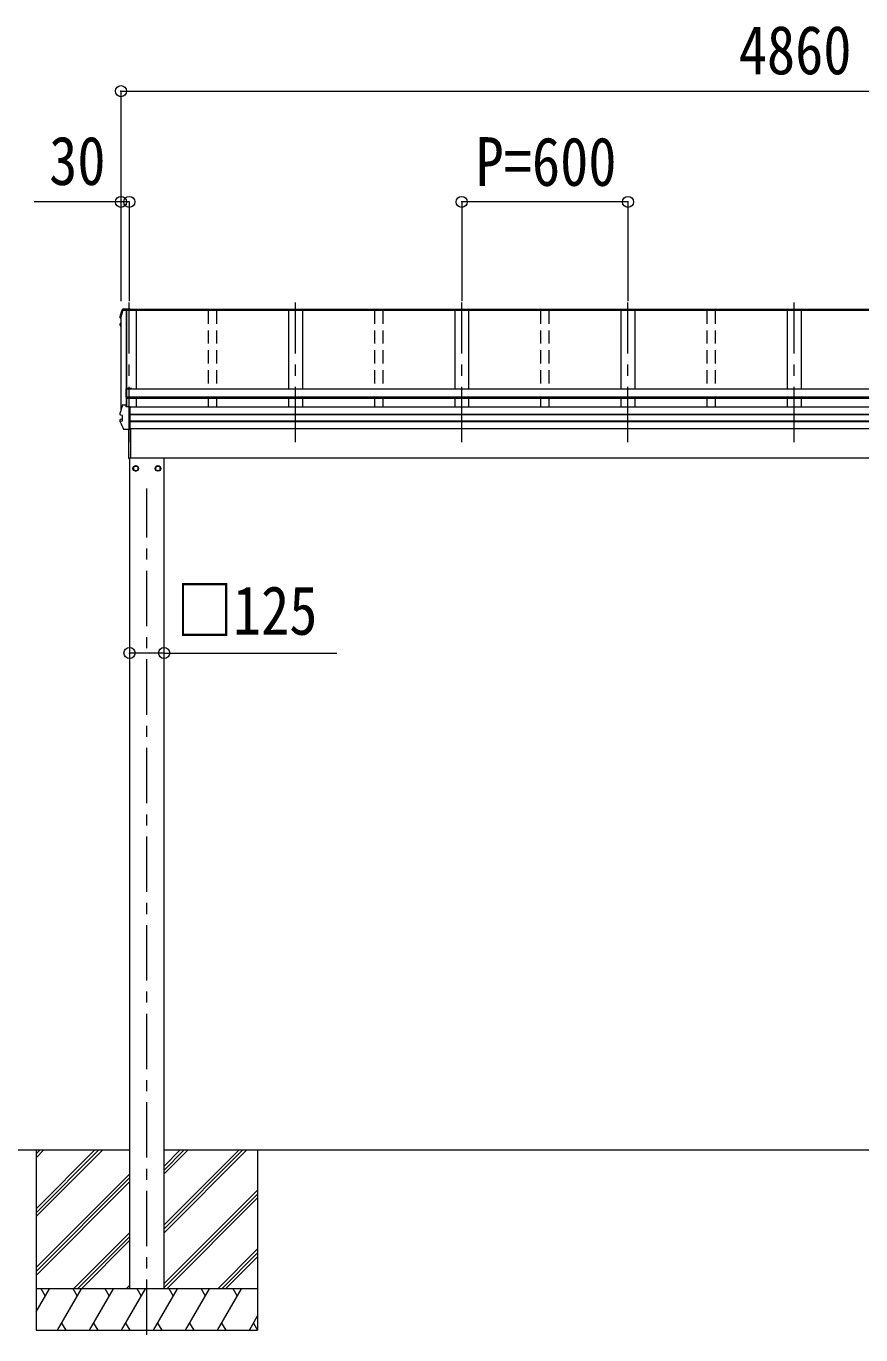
# Model space of a CAD drawing. Units: millimetres at full size, sheet at 1:40. Extents: x -11243 to 11243, y -7760 to 7760.
# Drawn here: x -7305 to -4293, y -5035 to -308 of the extents above; entities that cross this region are included whole.
import ezdxf
from ezdxf.enums import TextEntityAlignment as Align

# ---------------------------------------------------------------- set-up
doc = ezdxf.new("R2010")
doc.units = ezdxf.units.MM
doc.header["$LTSCALE"] = 40
doc.header["$PDMODE"] = 32
doc.header["$PDSIZE"] = 40
doc.linetypes.add('CHAIN1', pattern=[8, 5, -1, 1, -1])
doc.linetypes.add('DASHED1', pattern=[1.8, 1.2, -0.6])
doc.layers.add('0-3_ELV2', color=7, linetype='Continuous', lineweight=9)
doc.layers.add('0-6_OTH_LINE', color=6, linetype='Continuous', lineweight=9)
doc.styles.add('ＭＳ ゴシック', font='')
doc.styles.get('ＭＳ ゴシック').set_extended_font_data('MS Gothic')

msp = doc.modelspace()

# ---------------------------------------------------------------- linework, layer by layer
at = {"layer": '0-3_ELV2', "color": 6}
for p, q in [((-6963.38, -543.05), (-6963.38, -1302.05)), ((-6963.38, -943.05), (-7276.71, -943.05)), ((-6963.38, -943.05), (-6963.38, -1302.05)), ((-6933.38, -943.05), (-6933.38, -1302.05)), ((-5733.38, -943.05), (-5733.38, -1302.05)), ((-5133.38, -943.05), (-5733.38, -943.05)), ((-5133.38, -943.05), (-5133.38, -1302.05)), ((-6807.38, -2572.87), (-6932.38, -2572.87)), ((-6807.38, -2572.87), (-6183.9, -2572.87))]:
    msp.add_line(p, q, dxfattribs=at)
at = {"layer": '0-3_ELV2', "color": 5, "linetype": 'CHAIN1'}
for p, q in [((-6933.33, -1810.88), (-6933.33, -1306.7)), ((-6333.38, -1810.88), (-6333.38, -1306.7)), ((-5733.38, -1810.88), (-5733.38, -1306.7)), ((-5133.38, -1810.88), (-5133.38, -1306.7)), ((-4533.38, -1810.88), (-4533.38, -1306.7)), ((-6869.88, -5035.4), (-6869.88, -1978.31))]:
    msp.add_line(p, q, dxfattribs=at)
at = {"layer": '0-3_ELV2', "color": 4}
for p, q in [((-6965.69, -1361.9), (-6965.69, -1357.85)), ((-6965.65, -1357.53), (-6963.33, -1348.68)), ((-6964.64, -1363.17), (-6963.38, -1363.41)), ((-6963.38, -1361.89), (-6964.15, -1361.74)), ((-6963.38, -1361.54), (-6964.06, -1361.41)), ((-6963.38, -1358.59), (-6963.38, -1695.37)), ((-6963.33, -1348.68), (-6960.87, -1339.92)), ((-6960.87, -1339.92), (-6958.25, -1331.25)), ((-6908.38, -1335.23), (-6956.81, -1335.23)), ((-6944.35, -1335.08), (-6956.77, -1335.08)), ((-6956.62, -1333.58), (-6944.58, -1333.58)), ((-6955.38, -1329.97), (-6955.38, -1329.96)), ((-6955.38, -1329.97), (-6930.38, -1329.97)), ((-6955.38, -1329.97), (-6955.38, -1329.97)), ((-6944.58, -1332.49), (-6944.2, -1334.99)), ((-6944.58, -1333.58), (-6944.58, -1332.49)), ((-6930.38, -1332.49), (-6944.58, -1332.49)), ((-6944.58, -1333.58), (-6944.35, -1335.08)), ((-6944.35, -1335.08), (-6944.35, -1334.73)), ((-6944.28, -1335.23), (-6944.28, -1678.57)), ((-6933.38, -1334.99), (-6944.2, -1334.99)), ((-6943.68, -1335.23), (-6943.68, -1682.52)), ((-2133.38, -1334.32), (-6933.38, -1334.32)), ((-2133.38, -1335.22), (-6933.38, -1335.22)), ((-6930.38, -1334.32), (-6930.38, -1329.97)), ((-2136.38, -1332.05), (-6930.38, -1332.05)), ((-6908.38, -1335.14), (-6908.38, -1619.4)), ((-6358.38, -1335.14), (-6358.38, -1619.4)), ((-6308.38, -1335.14), (-6308.38, -1619.4)), ((-5758.33, -1335.14), (-5758.33, -1619.4)), ((-5708.33, -1335.14), (-5708.33, -1619.4)), ((-5158.38, -1335.14), (-5158.38, -1619.4)), ((-5108.38, -1335.14), (-5108.38, -1619.4)), ((-4558.38, -1335.14), (-4558.38, -1619.4)), ((-4508.38, -1335.14), (-4508.38, -1619.4)), ((-6965.79, -1386.93), (-6965.79, -1382.87)), ((-6963.38, -1385.39), (-6964.74, -1385.66)), ((-6963.38, -1386.92), (-6964.22, -1387.08)), ((-6963.38, -1381.3), (-6964.21, -1381.4)), ((-6964.21, -1381.4), (-6964.21, -1381.4)), ((-6945.48, -1619.37), (-6945.48, -1648.83)), ((-6943.48, -1648.83), (-6945.48, -1648.83)), ((-6923.48, -1617.37), (-6943.48, -1617.37)), ((-6943.48, -1653.42), (-6943.48, -1618.91)), ((-6923.48, -1618.91), (-6943.48, -1618.91)), ((-2123.28, -1619.53), (-6943.48, -1619.53)), ((-2123.28, -1648.57), (-6943.48, -1648.57)), ((-2123.28, -1650.31), (-6943.48, -1650.31)), ((-2123.28, -1653.42), (-6943.48, -1653.42)), ((-6923.48, -1617.37), (-6923.48, -1619.53)), ((-6908.38, -1651.38), (-6908.38, -1685.05)), ((-6358.38, -1653.42), (-6358.38, -1685.05)), ((-6308.38, -1653.42), (-6308.38, -1685.05)), ((-5758.33, -1653.42), (-5758.33, -1685.05)), ((-5708.33, -1653.42), (-5708.33, -1685.05)), ((-5158.38, -1653.42), (-5158.38, -1685.05)), ((-5108.38, -1653.42), (-5108.38, -1685.05)), ((-4558.38, -1653.42), (-4558.38, -1685.05)), ((-4508.38, -1653.42), (-4508.38, -1685.05)), ((-6956.62, -1676.24), (-6944.58, -1676.24)), ((-6944.35, -1677.74), (-6944.58, -1676.24)), ((-6944.35, -1677.74), (-6944.35, -1678.09)), ((-6943.62, -1682.87), (-6944.35, -1678.09)), ((-6943.64, -1682.87), (-6944.2, -1679.19)), ((-6944.2, -1682.87), (-6944.2, -1679.19)), ((-6930.38, -1765.29), (-6930.38, -1682.87)), ((-2136.38, -1685.05), (-6930.38, -1685.05)), ((-6965.79, -1736.99), (-6965.79, -1729.59)), ((-6965.69, -1711.94), (-6965.69, -1704.56)), ((-6964.74, -1728.32), (-6958.78, -1727.16)), ((-6964.21, -1735.7), (-6957.81, -1734.01)), ((-6964.21, -1735.7), (-6964.21, -1735.7)), ((-6964.07, -1713.42), (-6964.06, -1713.42)), ((-6957.81, -1714.19), (-6964.06, -1713.42)), ((-6958.38, -1714.32), (-6958.38, -1733.54)), ((-6957.81, -1714.19), (-6957.81, -1714.19)), ((-6957.81, -1734), (-6957.81, -1734.01)), ((-2136.38, -1711.57), (-6930.38, -1711.57)), ((-2136.38, -1712.46), (-6930.38, -1712.46)), ((-2136.38, -1735.68), (-6930.38, -1735.68)), ((-2136.38, -1737.61), (-6930.38, -1737.61)), ((-6930.38, -1765.29), (-6951.02, -1765.29)), ((-6935.38, -1869.48), (-6935.38, -1765.29)), ((-6934.88, -1869.88), (-6934.88, -1765.29)), ((-2136.38, -1762.64), (-6930.38, -1762.64)), ((-6928.38, -1762.64), (-6928.38, -1867.48)), ((-6934.88, -1869.88), (-6934.88, -1869.88)), ((-6934.88, -1869.88), (-6934.88, -1869.94)), ((-6933.38, -1867.48), (-6928.38, -1867.48)), ((-6933.38, -1869.98), (-6933.38, -1867.48)), ((-2252.67, -1868.88), (-6933.38, -1868.88)), ((-6932.38, -1868.88), (-6932.38, -4868.88)), ((-6807.38, -4868.88), (-6807.38, -1868.88)), ((-6901.28, -1905.63), (-6901.38, -1905.63)), ((-6901.28, -1906.13), (-6901.38, -1906.13)), ((-6838.47, -1905.63), (-6838.37, -1905.63)), ((-6838.47, -1906.13), (-6838.37, -1906.13))]:
    msp.add_line(p, q, dxfattribs=at)
at = {"layer": '0-3_ELV2', "color": 4, "linetype": 'DASHED1'}
for p, q in [((-6648.38, -1335.14), (-6648.38, -1619.53)), ((-6618.38, -1335.14), (-6618.38, -1619.53)), ((-6048.38, -1335.14), (-6048.38, -1619.53)), ((-6018.38, -1335.14), (-6018.38, -1619.53)), ((-5448.38, -1335.14), (-5448.38, -1619.53)), ((-5418.38, -1335.14), (-5418.38, -1619.53)), ((-4848.38, -1335.14), (-4848.38, -1619.53)), ((-4818.38, -1335.14), (-4818.38, -1619.53)), ((-6648.38, -1653.42), (-6648.38, -1685.05)), ((-6618.38, -1653.42), (-6618.38, -1685.05)), ((-6048.38, -1653.42), (-6048.38, -1685.05)), ((-6018.38, -1653.42), (-6018.38, -1685.05)), ((-5448.38, -1653.42), (-5448.38, -1685.05)), ((-5418.38, -1653.42), (-5418.38, -1685.05)), ((-4848.38, -1653.42), (-4848.38, -1685.05)), ((-4818.38, -1653.42), (-4818.38, -1685.05))]:
    msp.add_line(p, q, dxfattribs=at)
at = {"layer": '0-3_ELV2'}
for p, q in [((-6932.38, -4368.88), (-8293.48, -4368.88)), ((-7269.88, -4368.88), (-7269.88, -5018.88)), ((-7269.88, -4580.11), (-7058.65, -4368.88)), ((-7269.88, -4594.25), (-7044.5, -4368.88)), ((-7269.88, -4608.39), (-7030.36, -4368.88)), ((-7269.88, -4396.26), (-7242.5, -4368.88)), ((-7269.88, -4382.12), (-7256.64, -4368.88)), ((-2259.38, -4368.88), (-6807.38, -4368.88)), ((-6807.38, -4666.39), (-6509.86, -4368.88)), ((-6807.38, -4638.11), (-6538.15, -4368.88)), ((-6807.38, -4652.25), (-6524, -4368.88)), ((-6807.38, -4454.26), (-6722, -4368.88)), ((-6807.38, -4440.12), (-6736.14, -4368.88)), ((-6807.38, -4425.98), (-6750.28, -4368.88)), ((-6469.88, -4368.88), (-6469.88, -5018.88)), ((-7269.88, -4792.24), (-6932.38, -4454.74)), ((-7269.88, -4806.38), (-6932.38, -4468.88)), ((-7269.88, -4820.52), (-6932.38, -4483.02)), ((-6807.38, -4850.24), (-6469.88, -4512.74)), ((-6807.38, -4864.38), (-6469.88, -4526.88)), ((-6797.73, -4868.88), (-6469.88, -4541.02)), ((-7134.39, -4868.88), (-6932.38, -4666.87)), ((-7120.24, -4868.88), (-6932.38, -4681.01)), ((-7106.1, -4868.88), (-6932.38, -4695.16)), ((-6613.89, -4868.88), (-6469.88, -4724.87)), ((-6599.74, -4868.88), (-6469.88, -4739.01)), ((-6585.6, -4868.88), (-6469.88, -4753.16)), ((-6943.97, -4868.88), (-6932.38, -4857.29)), ((-6469.88, -4868.88), (-7269.88, -4868.88)), ((-7269.88, -4952.71), (-7221.48, -4868.88)), ((-7236.48, -4894.86), (-7251.48, -4868.88)), ((-7192.61, -5018.88), (-7106.01, -4868.88)), ((-7121.01, -4894.86), (-7136.01, -4868.88)), ((-7077.14, -5018.88), (-6990.54, -4868.88)), ((-7005.54, -4894.86), (-7020.54, -4868.88)), ((-6961.67, -5018.88), (-6875.07, -4868.88)), ((-6890.07, -4894.86), (-6905.07, -4868.88)), ((-6846.2, -5018.88), (-6759.6, -4868.88)), ((-6774.6, -4894.86), (-6789.6, -4868.88)), ((-6730.73, -5018.88), (-6644.13, -4868.88)), ((-6674.13, -4868.88), (-6659.13, -4894.86)), ((-6615.26, -5018.88), (-6528.66, -4868.88)), ((-6543.66, -4894.86), (-6558.66, -4868.88)), ((-7177.61, -4992.9), (-7162.61, -5018.88)), ((-7062.14, -4992.9), (-7047.14, -5018.88)), ((-6946.67, -4992.9), (-6931.67, -5018.88)), ((-6831.2, -4992.9), (-6816.2, -5018.88)), ((-6715.73, -4992.9), (-6700.73, -5018.88)), ((-6600.26, -4992.9), (-6585.26, -5018.88)), ((-6499.79, -5018.88), (-6469.88, -4967.07)), ((-6484.79, -4992.9), (-6469.88, -5018.73)), ((-7269.88, -5018.88), (-6469.88, -5018.88))]:
    msp.add_line(p, q, dxfattribs=at)
at = {"layer": '0-3_ELV2', "color": 4}
for points in [[(-6965.65, -1357.54), (-6965.69, -1357.8), (-6965.69, -1357.85)], [(-6958.24, -1331.24), (-6958.12, -1330.95), (-6957.95, -1330.68), (-6957.73, -1330.46), (-6957.47, -1330.27), (-6957.2, -1330.14), (-6956.93, -1330.06), (-6956.69, -1330.02), (-6956.46, -1330), (-6956.21, -1329.98), (-6955.92, -1329.97), (-6955.62, -1329.96), (-6955.3, -1329.96)], [(-6930.38, -1333.99), (-6933.38, -1333.99), (-6933.38, -1334.99)], [(-6963.38, -1393.13), (-6964.3, -1390.9), (-6965.7, -1387.41)], [(-6930.38, -1682.87), (-6944.58, -1682.87), (-6944.58, -1676.24)], [(-6965.68, -1737.48), (-6965.76, -1737.32), (-6965.8, -1737.14), (-6965.79, -1736.97)], [(-6965.7, -1737.46), (-6962.85, -1744.28), (-6959.9, -1751.01), (-6956.86, -1757.66), (-6953.74, -1764.23)], [(-6965.65, -1704.25), (-6965.69, -1704.51), (-6965.69, -1704.56)], [(-6965.69, -1711.98), (-6965.69, -1711.89), (-6965.65, -1711.63)], [(-6964.15, -1713.4), (-6964.43, -1713.32), (-6964.67, -1713.25), (-6964.9, -1713.15), (-6965.18, -1712.98), (-6965.44, -1712.71), (-6965.62, -1712.37), (-6965.68, -1711.98)], [(-6964.89, -1737.68), (-6964.99, -1737.35), (-6965.01, -1736.99), (-6964.97, -1736.63), (-6964.85, -1736.3), (-6964.68, -1736.02), (-6964.46, -1735.82), (-6964.21, -1735.7)], [(-6964.07, -1713.42), (-6964.29, -1713.34), (-6964.5, -1713.2), (-6964.67, -1712.98), (-6964.79, -1712.7), (-6964.86, -1712.39), (-6964.86, -1712.07), (-6964.82, -1711.74)], [(-6958.38, -1714.32), (-6958.39, -1714.2), (-6958.43, -1714.11)], [(-6957.81, -1714.19), (-6957.73, -1714.21), (-6957.65, -1714.26), (-6957.59, -1714.34), (-6957.54, -1714.44), (-6957.51, -1714.55), (-6957.5, -1714.67)], [(-6957.81, -1734), (-6957.73, -1733.97), (-6957.65, -1733.91), (-6957.59, -1733.82), (-6957.54, -1733.72), (-6957.51, -1733.6), (-6957.5, -1733.48)], [(-6951.04, -1765.29), (-6951.42, -1765.28), (-6951.78, -1765.27), (-6952.09, -1765.25), (-6952.37, -1765.22), (-6952.67, -1765.15), (-6953.01, -1765.01), (-6953.31, -1764.79), (-6953.58, -1764.51), (-6953.75, -1764.18)], [(-6934.88, -1869.94), (-6934.88, -1869.98), (-6934.88, -1869.98)], [(-6934.88, -1869.98), (-6934.88, -1869.98), (-6933.38, -1869.98)]]:
    msp.add_lwpolyline(points, dxfattribs=at)
for points in [[(-6909.88, -1896.06), (-6918.38, -1900.97), (-6918.38, -1910.79), (-6909.88, -1915.69), (-6901.38, -1910.79), (-6901.38, -1900.97)], [(-6829.88, -1896.06), (-6821.38, -1900.97), (-6821.38, -1910.79), (-6829.88, -1915.69), (-6838.38, -1910.79), (-6838.38, -1900.97)]]:
    msp.add_lwpolyline(points, close=True, dxfattribs=at)
for centre, radius in [((-6909.88, -1905.88), 10), ((-6909.88, -1905.88), 8.5), ((-6829.88, -1905.88), 10), ((-6829.88, -1905.88), 8.5)]:
    msp.add_circle(centre, radius, dxfattribs=at)
for centre, radius, start, end in [((-6964.39, -1361.9), 1.3, 166.2046, 259.10358), ((-6480.37, -1481.24), 499.82, 162.96047, 166.14879), ((-6480.36, -1481.24), 498.32, 162.94349, 166.12469), ((-6956.62, -1335.28), 1.7, 89.95676, 162.90929), ((-6964.5, -1382.87), 1.3, 100.9005, 179.9623), ((-6964.5, -1386.93), 1.3, 100.8868, 201.66215), ((-6501.05, -1202.37), 498.64, 201.74241, 202.00165), ((-6501.05, -1202.02), 498.64, 201.78246, 202.00165), ((-6943.48, -1619.37), 2, 90, 180), ((-6480.37, -1823.9), 499.82, 162.96047, 166.14879), ((-6956.62, -1677.94), 1.7, 89.95676, 162.90929), ((-6964.5, -1729.59), 1.3, 100.9005, 179.9623), ((-6958.88, -1726.67), 0.499, 280.91518, 359.94761), ((-6934.88, -1869.48), 0.5, 180, 269.5), ((-6922.73, -1854.81), 12.15, 179.0404, 180.9596), ((-6909.88, -1905.88), 8.6, 171.25399, 188.74601), ((-6909.88, -1905.88), 8.6, 111.25399, 128.74601), ((-6909.88, -1905.88), 8.6, 231.25399, 248.74601), ((-6909.88, -1905.88), 8.6, 51.25399, 68.74601), ((-6909.88, -1905.88), 8.6, 291.25399, 308.74601), ((-6909.88, -1905.88), 8.6, 1.66581, 8.74601), ((-6909.88, -1905.88), 8.6, 351.25399, 358.33419), ((-6829.88, -1905.88), 8.6, 171.25399, 178.33419), ((-6829.88, -1905.88), 8.6, 181.66581, 188.74601), ((-6829.88, -1905.88), 8.6, 111.25399, 128.74601), ((-6829.88, -1905.88), 8.6, 231.25399, 248.74601), ((-6829.88, -1905.88), 8.6, 51.25399, 68.74601), ((-6829.88, -1905.88), 8.6, 291.25399, 308.74601), ((-6829.88, -1905.88), 8.6, 351.25399, 8.74601)]:
    msp.add_arc(centre, radius, start, end, dxfattribs=at)
at = {"layer": '0-3_ELV2', "color": 6}
for p in [(-6963.38, -543.05), (-6963.38, -943.05), (-6933.38, -943.05), (-5733.38, -943.05), (-5133.38, -943.05), (-6932.38, -2572.87), (-6807.38, -2572.87)]:
    msp.add_point(p, dxfattribs=at)
at = {"layer": '0-6_OTH_LINE'}
for p, q in [((-6963.38, -543.05), (-2103.38, -543.05)), ((-6933.38, -943.05), (-6963.38, -943.05))]:
    msp.add_line(p, q, dxfattribs=at)

# ---------------------------------------------------------------- texts
at = {"layer": '0-3_ELV2', "style": 'ＭＳ ゴシック', "width": 0.85}
for s, p in [('4860', (-4733.38, -535.05)), ('30', (-7222.54, -934.96)), ('P=600', (-5683.38, -938.05)), ('□125', (-6763.46, -2559.5))]:
    msp.add_text(s, height=176, dxfattribs=at).set_placement(p, align=Align.BOTTOM_LEFT)

doc.saveas('drawing.dxf')
